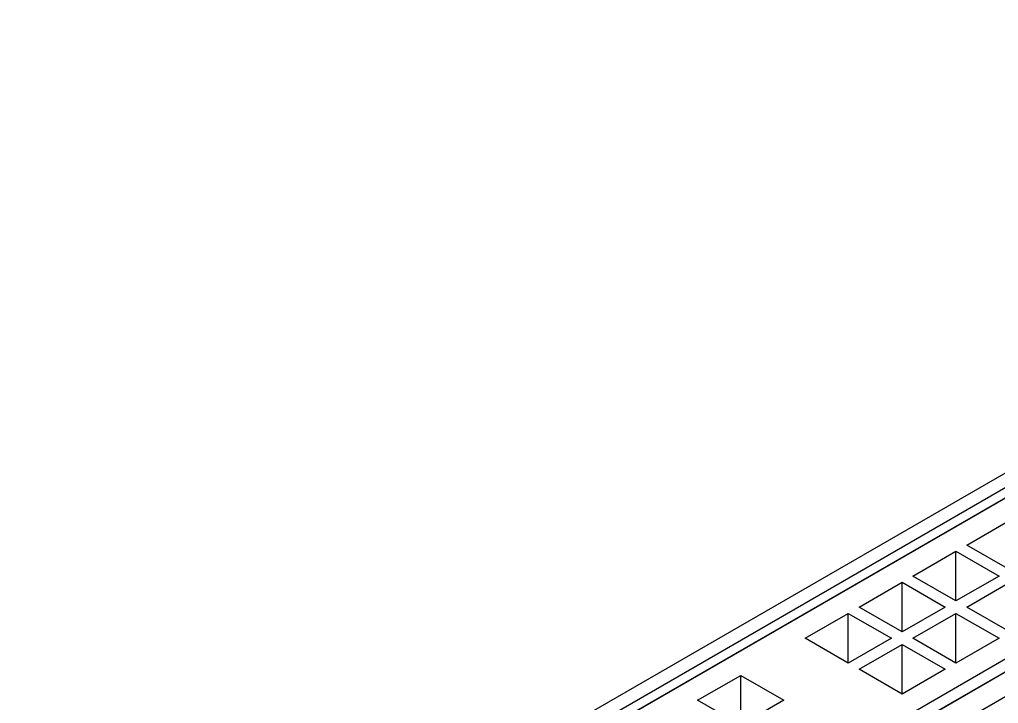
# Model space of a CAD drawing. Header units: millimetres. Extents: x 36 to 151, y 48 to 186.
# Drawn here: x 69.49 to 75.92, y 159.45 to 163.94 of the extents above; entities that cross this region are included whole.
import ezdxf

# ---------------------------------------------------------------- set-up
doc = ezdxf.new("R2010")
doc.units = ezdxf.units.MM

msp = doc.modelspace()

# ---------------------------------------------------------------- linework, layer by layer
at = {"color": 7, "linetype": 'Continuous', "lineweight": 25}
for p, q in [((81.1279, 163.9446), (69.4889, 157.2255)), ((80.4632, 163.4645), (70.1395, 157.5047)), ((70.196, 157.4721), (80.5198, 163.4319)), ((70.196, 157.4704), (80.5198, 163.4302)), ((82.4007, 163.2098), (70.7617, 156.4908)), ((81.439, 162.9012), (71.1153, 156.9414)), ((71.186, 156.9006), (81.5097, 162.8604)), ((71.186, 156.899), (81.5097, 162.8587)), ((75.7115, 160.4912), (75.9943, 160.6544)), ((75.3579, 160.2871), (75.6408, 160.4503)), ((75.6408, 160.4503), (75.9236, 160.2871)), ((75.6408, 160.1238), (75.6408, 160.4503)), ((75.9943, 160.3279), (75.7115, 160.4912)), ((75.6408, 160.1238), (75.3579, 160.2871)), ((75.9236, 160.2871), (75.6408, 160.1238)), ((75.0044, 160.083), (75.2872, 160.2462)), ((75.2872, 160.2462), (75.57, 160.083)), ((75.2872, 159.9197), (75.2872, 160.2462)), ((75.7115, 160.083), (75.9943, 160.2462)), ((75.2872, 159.9197), (75.0044, 160.083)), ((75.57, 160.083), (75.2872, 159.9197)), ((75.9943, 159.9197), (75.7115, 160.083)), ((74.6508, 159.8789), (74.9337, 160.0421)), ((74.9337, 160.0421), (75.2165, 159.8789)), ((74.9337, 159.7156), (74.9337, 160.0421)), ((75.3579, 159.8789), (75.6408, 160.0421)), ((75.6408, 160.0421), (75.9236, 159.8789)), ((75.6408, 159.7156), (75.6408, 160.0421)), ((74.9337, 159.7156), (74.6508, 159.8789)), ((75.2165, 159.8789), (74.9337, 159.7156)), ((75.6408, 159.7156), (75.3579, 159.8789)), ((75.9236, 159.8789), (75.6408, 159.7156)), ((75.0044, 159.6748), (75.2872, 159.838)), ((75.2872, 159.838), (75.57, 159.6748)), ((75.2872, 159.5115), (75.2872, 159.838)), ((73.9437, 159.4706), (74.2265, 159.6339)), ((74.2265, 159.6339), (74.5094, 159.4706)), ((74.2265, 159.3074), (74.2265, 159.6339)), ((75.2872, 159.5115), (75.0044, 159.6748)), ((75.57, 159.6748), (75.2872, 159.5115)), ((74.2265, 159.3074), (73.9437, 159.4706)), ((74.5094, 159.4706), (74.2265, 159.3074))]:
    msp.add_line(p, q, dxfattribs=at)

doc.saveas('drawing.dxf')
